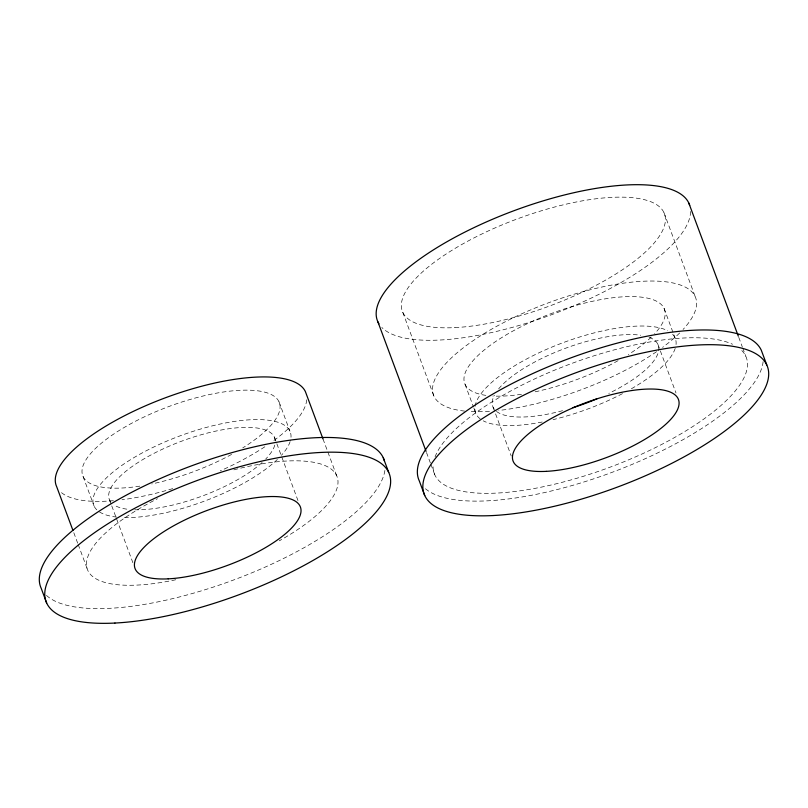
<?xml version="1.0" encoding="UTF-8"?>
<svg xmlns="http://www.w3.org/2000/svg" width="808" height="808" viewBox="0 0 808 808"><rect width="100%" height="100%" fill="white"/><g stroke="black" fill="none" stroke-linecap="round" stroke-linejoin="round"><path stroke-width="0.61" stroke-dasharray="4.04 3.03" d="M738.754 337.34L742.259 346.763M742.693 347.935L745.764 356.176M663.964 212.625L695.163 296.506M664.065 308.383L675.013 337.815M657.914 344.349L676.003 393.001M493.112 407.272L511.212 455.924M465.065 384.366L473.387 406.737M473.821 407.909L476.013 413.797M402.778 312.353L433.977 396.233M426.503 452.531L430.442 463.136M430.886 464.307L434.825 474.902M322.988 438.926L336.613 475.548M278.982 401.758L289.931 431.189M274.387 437.128L298.364 501.606M109.585 500.051L111.332 504.737M111.767 505.909L133.128 563.358M83.093 476.558L94.041 505.99M73.801 532.725L77.76 543.36M78.194 544.541L87.86 570.529M763.095 361.681A183.113 60.822 -20.4 0 1 611.151 472.68A183.113 60.822 -20.4 0 1 424.089 487.507M741.815 350.551A166.468 55.297 -20.4 0 1 609.434 467.418A166.468 55.297 -20.4 0 1 433.128 465.256M435.058 456.884A166.468 55.297 -20.4 0 1 568.266 364.751A166.468 55.297 -20.4 0 1 732.543 344.259M649.066 337.259A88.224 29.31 -20.4 0 1 608.798 393.405M562.56 410.686A88.224 29.31 -20.4 0 1 495.021 410.05M494.264 409.171A88.224 29.31 -20.4 0 1 494.365 395.213M498.647 388.88A88.224 29.31 -20.4 0 1 640.683 335.229M690.577 211.474A166.468 55.297 -20.4 0 1 554.227 313.726A166.468 55.297 -20.4 0 1 381.851 327.472M675.195 348.41A106.535 35.39 -20.4 0 1 631.129 388.911M622.463 393.647A106.535 35.39 -20.4 0 1 553.086 419.645M542.208 422.018A106.535 35.39 -20.4 0 1 483.275 420.837M480.124 418.817A106.535 35.39 -20.4 0 1 539.38 352.611A106.535 35.39 -20.4 0 1 667.751 330.775M672.61 334.34A106.535 35.39 -20.4 0 1 675.488 347.44M485.871 395.364A106.535 35.39 -20.4 0 1 491.123 344.693A106.535 35.39 -20.4 0 1 621.968 296.889A106.535 35.39 -20.4 0 1 654.652 333.704M651.288 337.108A106.535 35.39 -20.4 0 1 628.392 354.54M618.059 360.671A106.535 35.39 -20.4 0 1 533.634 392.112M521.423 394.284A106.535 35.39 -20.4 0 1 492.84 396.031M464.57 411.08A139.834 46.45 -20.4 0 1 465.731 345.965A139.834 46.45 -20.4 0 1 638.148 281.558A139.834 46.45 -20.4 0 1 683.073 329.452M679.669 332.977A139.834 46.45 -20.4 0 1 662.59 347.379M656.561 351.682A139.834 46.45 -20.4 0 1 498.809 410.454M489.446 411.302A139.834 46.45 -20.4 0 1 469.226 411.474M139.814 486.133A104.878 34.835 -20.4 0 1 98.495 445.673A104.878 34.835 -20.4 0 1 247.955 390.153A104.878 34.835 -20.4 0 1 242.754 447.895M231.583 454.409A104.878 34.835 -20.4 0 1 151.773 483.931M290.112 441.623A104.878 34.835 -20.4 0 1 281.426 455.288M277.356 459.469A104.878 34.835 -20.4 0 1 121.382 517.463M116.706 517.09A104.878 34.835 -20.4 0 1 97.748 510.656M96.798 509.808A104.878 34.835 -20.4 0 1 183.709 434.532A104.878 34.835 -20.4 0 1 290.405 440.663M384.891 470.438A183.113 60.822 -20.4 0 1 231.482 580.77A183.113 60.822 -20.4 0 1 46.036 595.001M274.781 445.097A88.224 29.31 -20.4 0 1 265.761 458.974M262.085 462.519A88.224 29.31 -20.4 0 1 134.764 509.798M126.816 509.161A88.224 29.31 -20.4 0 1 115.595 505.879M110.736 501.95A88.224 29.31 -20.4 0 1 184.274 440.209A88.224 29.31 -20.4 0 1 275.245 442.643M306.737 399.809A133.168 44.238 -20.4 0 1 273.064 441.097M264.842 446.774A133.168 44.238 -20.4 0 1 220.311 470.852M172.71 488.608A133.168 44.238 -20.4 0 1 122.048 499.748M113.352 500.687A133.168 44.238 -20.4 0 1 60.59 491.89M233.866 469.852A133.168 44.238 -20.4 0 1 335.633 473.771A133.168 44.238 -20.4 0 1 279.265 540.835M175.77 579.75A133.168 44.238 -20.4 0 1 86.85 567.57A133.168 44.238 -20.4 0 1 157.429 498.748M454.894 327.614A139.834 46.45 -20.4 0 0 664.59 225.26A139.834 46.45 -20.4 0 0 480.619 234.593A139.834 46.45 -20.4 0 0 454.894 327.614"/><path stroke-width="1.21" d="M766.782 364.964L761.308 350.248A183.113 60.822 -20.4 0 0 564.6 360.227A183.113 60.822 -20.4 0 0 419.271 480.841L424.745 495.556M688.84 203.121L738.32 336.168M377.902 321.847L426.069 451.359M383.255 457.742L388.729 472.458M322.988 438.926L305.414 391.668A133.168 44.238 -20.4 0 0 162.357 398.93A133.168 44.238 -20.4 0 0 56.661 486.648L72.922 530.361M46.692 603.061L41.218 588.345A183.113 60.822 -20.4 0 1 191.334 465.923A183.113 60.822 -20.4 0 1 384.416 460.934M596.87 398.839A88.224 29.31 -20.4 0 1 572.993 407.646M378.962 323.816A166.468 55.297 -20.4 0 1 510.282 212.1A166.468 55.297 -20.4 0 1 689.709 205.363M493.001 515.544A183.113 60.822 -20.4 0 0 767.6 381.507A183.113 60.822 -20.4 0 0 526.695 393.728A183.113 60.822 -20.4 0 0 493.001 515.544M546.248 471.357A88.224 29.31 -20.4 0 0 678.558 406.767A88.224 29.31 -20.4 0 0 562.479 412.656A88.224 29.31 -20.4 0 0 546.248 471.357M114.948 623.049A183.113 60.822 -20.4 0 0 389.547 489.002A183.113 60.822 -20.4 0 0 148.632 501.223A183.113 60.822 -20.4 0 0 114.948 623.049M168.195 578.851A88.224 29.31 -20.4 0 0 300.505 514.262A88.224 29.31 -20.4 0 0 184.426 520.16A88.224 29.31 -20.4 0 0 168.195 578.851"/></g></svg>
